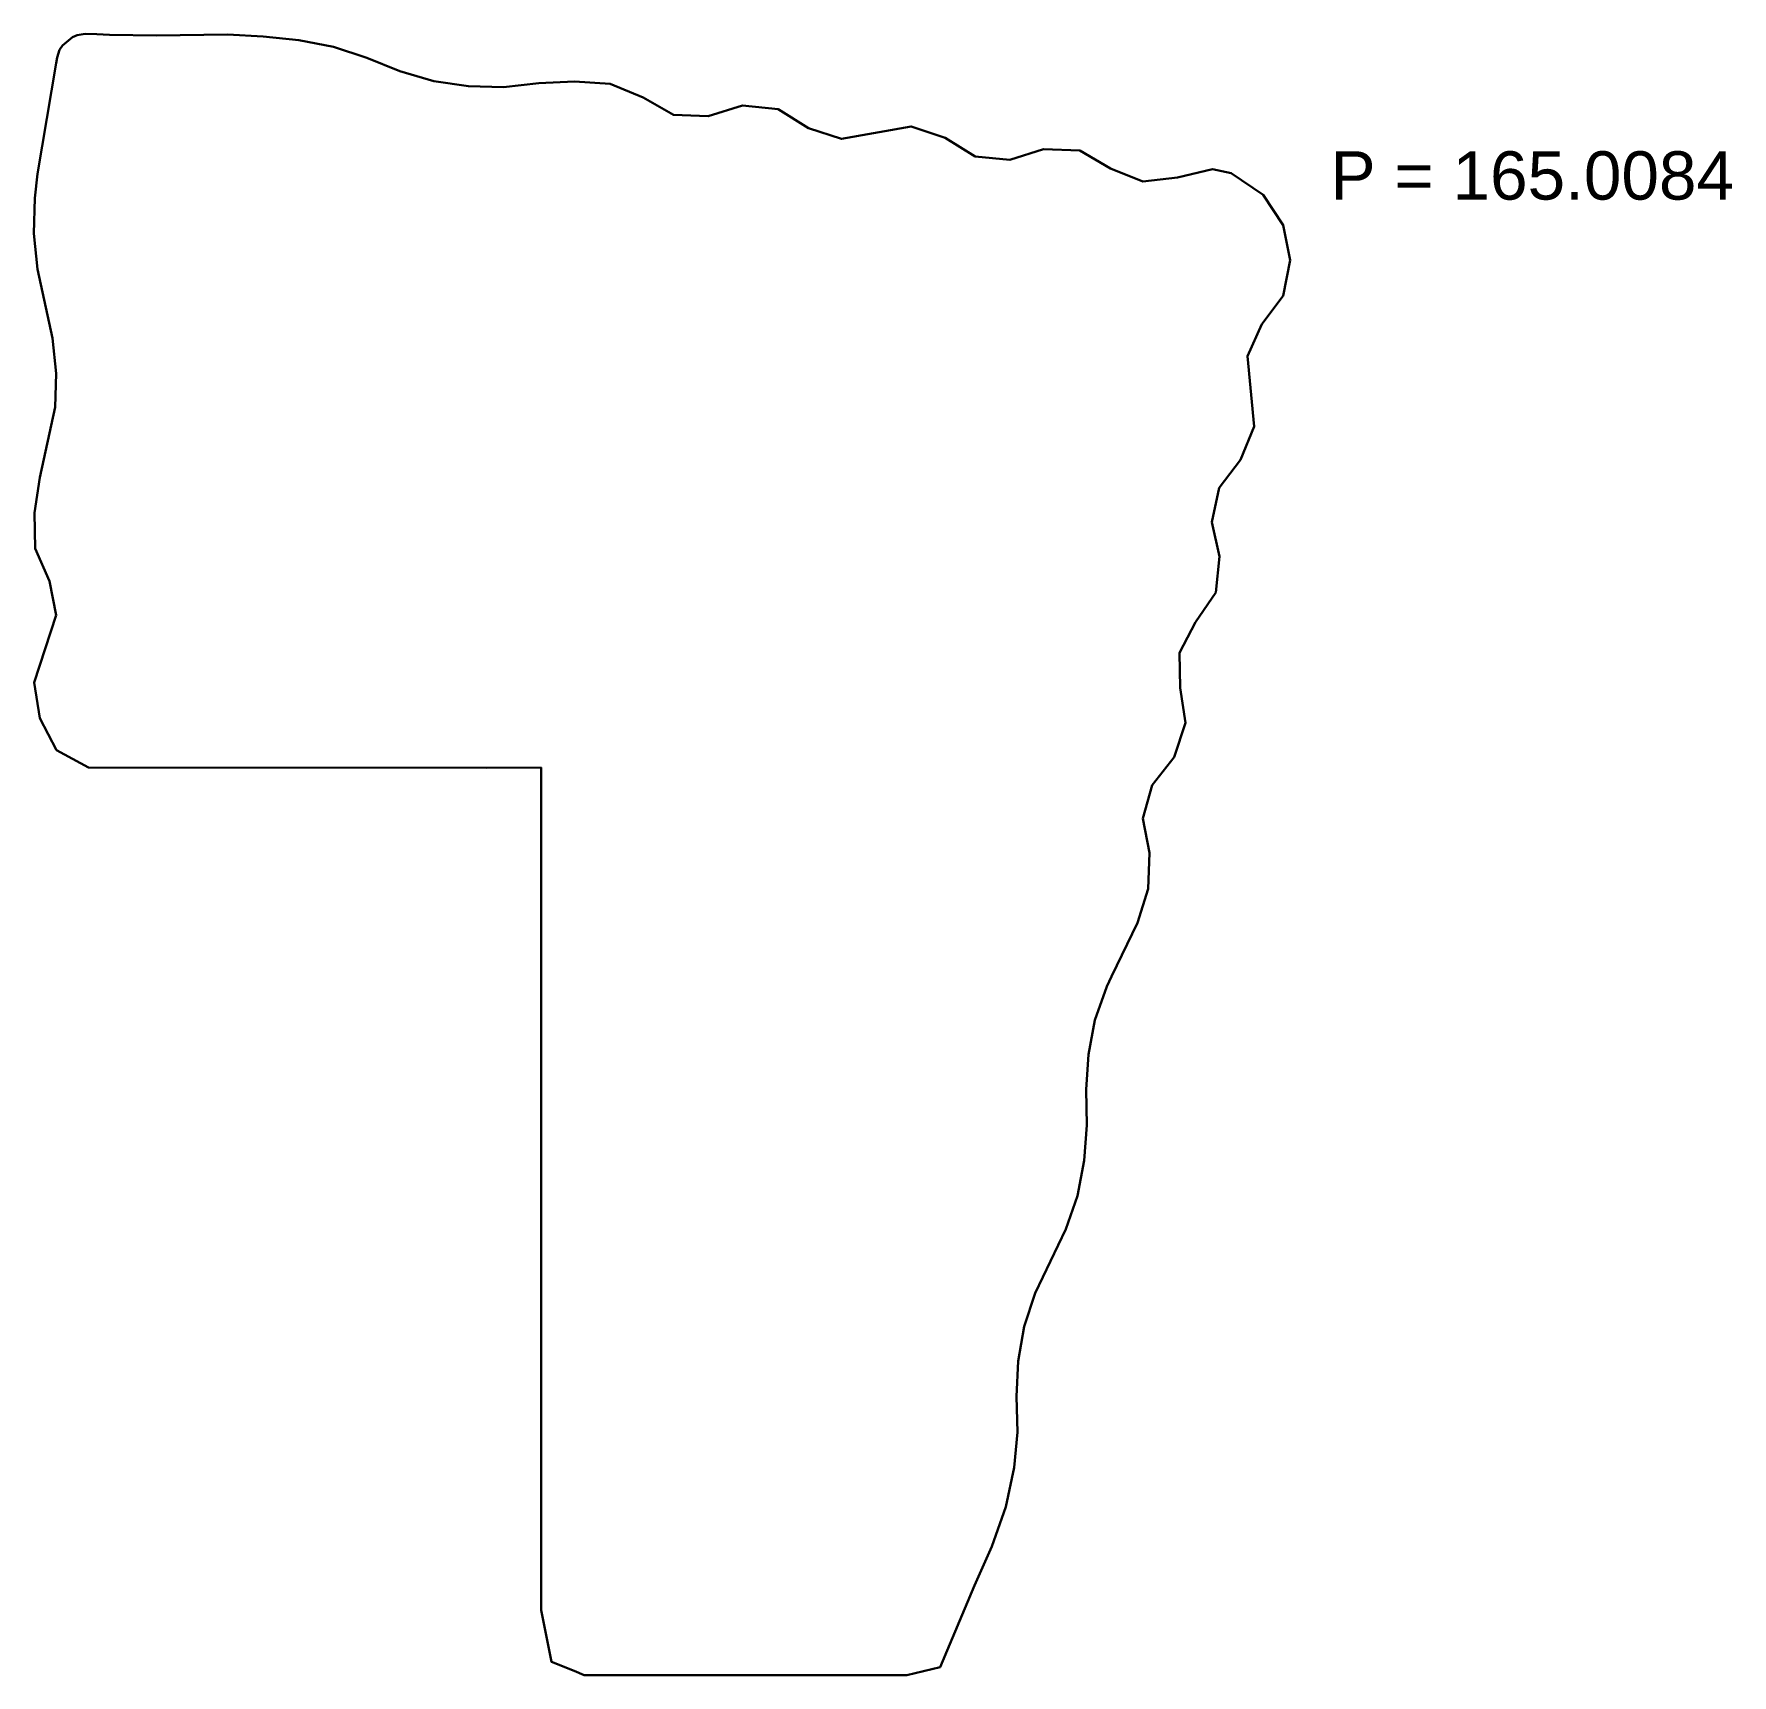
# Model space of a CAD drawing. Header units: millimetres. Extents: x 9898 to 123847, y 25524 to 111871.
# Drawn here: x 71131 to 123847, y 25524 to 76476 of the extents above; entities that cross this region are included whole.
import ezdxf

# ---------------------------------------------------------------- set-up
doc = ezdxf.new("R2010")
doc.units = ezdxf.units.MM
doc.layers.add('Утеплитель', color=20, linetype='Continuous', lineweight=30)
doc.layers.add('Утеплитель 145 кг.м3 (ф1.2)', color=42, linetype='Continuous', lineweight=30)
doc.styles.get("Standard").update_dxf_attribs({"font": 'arial.ttf'})

msp = doc.modelspace()

# ---------------------------------------------------------------- linework, layer by layer
at = {"layer": 'Утеплитель'}
msp.add_lwpolyline([(85166.23, 53694.847), (85166.23, 53694.847), (72823.903, 53695.984), (71833.479, 54237.799), (71317.112, 55228.222), (71139.334, 56337.147), (71824.996, 58428.064), (71613.39, 59486.246), (71173.163, 60502.067), (71147.766, 61610.992), (71317.112, 62703.053), (71792.021, 64888.322), (71824.996, 65936.775), (71706.495, 67028.785), (71239.415, 69176.735), (71130.852, 70279.421), (71157.104, 71379.812), (71240.921, 72133.335), (71824.996, 75570.205), (71850.393, 75747.957), (71926.584, 75985.01), (72019.688, 76120.426), (72324.45, 76374.394), (72476.83, 76442.102), (72722.315, 76475.981), (73077.87, 76467.498), (73475.736, 76450.584), (74940.216, 76425.187), (77141.203, 76459.067), (78241.645, 76399.791), (79350.621, 76281.289), (80425.717, 76078.115), (81466.935, 75731.043), (82491.238, 75316.262), (83540.886, 75011.501), (84615.983, 74850.638), (85707.994, 74825.241), (86800.004, 74943.793), (87908.98, 75003.019), (89017.905, 74926.828), (90042.208, 74503.565), (90990.321, 73961.801), (92065.417, 73927.973), (93123.549, 74258.08), (94232.524, 74139.579), (95172.154, 73555.453), (96196.457, 73216.863), (98363.565, 73606.246), (99421.696, 73250.742), (100352.894, 72675.099), (101427.991, 72565.029), (102469.208, 72895.187), (103595.098, 72852.876), (104551.642, 72294.147), (105559.031, 71896.281), (106634.127, 72023.265), (107717.656, 72277.233), (108301.782, 72158.732), (109292.205, 71481.501), (109910.16, 70541.871), (110130.248, 69449.809), (109910.16, 68349.367), (109249.843, 67460.48), (108809.666, 66470.056), (109012.841, 64286.035), (108589.578, 63253.249), (107920.83, 62381.327), (107700.741, 61323.196), (107937.744, 60248.099), (107819.243, 59139.174), (107192.806, 58216.458), (106693.353, 57259.863), (106710.318, 56176.335), (106879.613, 55084.324), (106524.058, 54017.659), (105846.827, 53154.22), (105550.548, 52121.485), (105762.205, 51046.389), (105719.843, 49937.413), (105389.736, 48879.281), (104585.522, 47211.627), (104433.141, 46898.434), (104069.154, 45857.166), (103865.98, 44790.552), (103798.272, 43698.542), (103815.187, 42598.048), (103738.996, 41497.555), (103527.339, 40405.544), (103163.353, 39364.327), (102215.24, 37383.48), (101876.65, 36342.263), (101681.959, 35267.166), (101631.165, 34166.673), (101664.994, 33066.18), (101563.406, 31965.737), (101301.007, 30746.692), (100869.287, 29510.783), (100327.498, 28308.703), (99260.884, 25769.126), (98228.098, 25523.641), (88213.742, 25523.641), (87900.498, 25650.625), (87197.87, 25929.989), (86876.195, 27538.367), (86876.195, 53695.984), (85166.23, 53694.847)], dxfattribs=at)

# ---------------------------------------------------------------- texts
at = {"layer": 'Утеплитель 145 кг.м3 (ф1.2)', "insert": (111384.485, 72832.701), "char_height": 1500, "attachment_point": 1}
msp.add_mtext_dynamic_manual_height_columns('P = 165.0084', width=24077.13328, gutter_width=12.5, heights=[0], dxfattribs=at)

doc.saveas('drawing.dxf')
